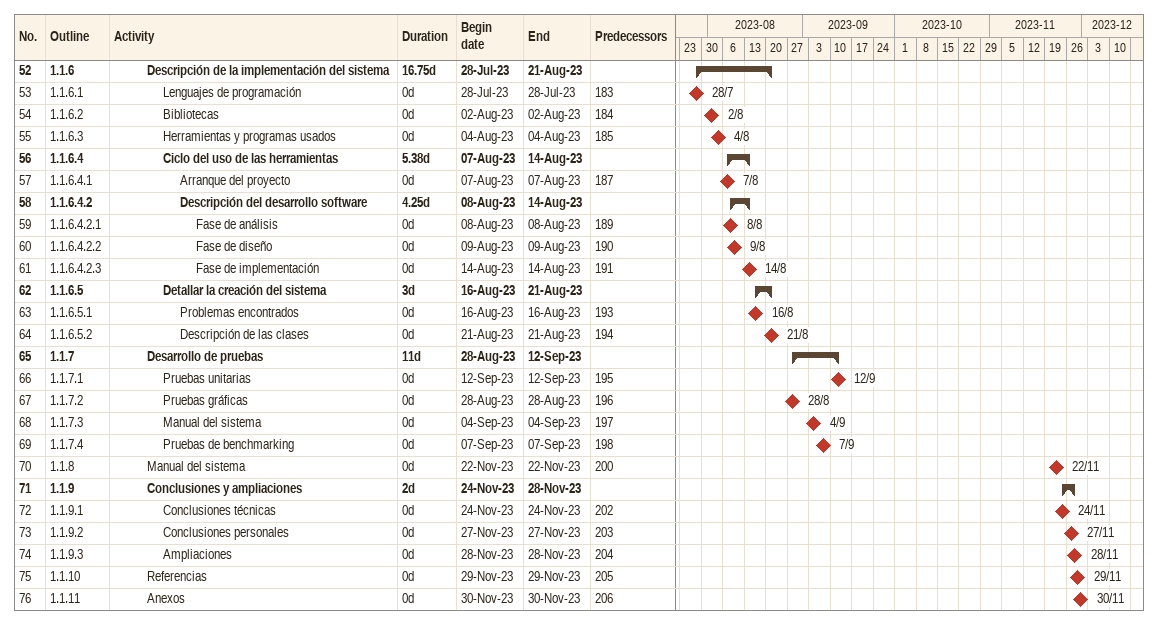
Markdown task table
| ID | WBS | Task | Duration | Start | Finish | Predecessors |
|---|---|---|---|---|---|---|
| 52 | 1.1.6 | **Descripción de la implementación del sistema** | 16.75d | 2023-07-28 | 2023-08-21 |  |
| 53 | 1.1.6.1 | Lenguajes de programación | 0d | 2023-07-28 | 2023-07-28 | 183 |
| 54 | 1.1.6.2 | Bibliotecas | 0d | 2023-08-02 | 2023-08-02 | 184 |
| 55 | 1.1.6.3 | Herramientas y programas usados | 0d | 2023-08-04 | 2023-08-04 | 185 |
| 56 | 1.1.6.4 | **Ciclo del uso de las herramientas** | 5.38d | 2023-08-07 | 2023-08-14 |  |
| 57 | 1.1.6.4.1 | Arranque del proyecto | 0d | 2023-08-07 | 2023-08-07 | 187 |
| 58 | 1.1.6.4.2 | **Descripción del desarrollo software** | 4.25d | 2023-08-08 | 2023-08-14 |  |
| 59 | 1.1.6.4.2.1 | Fase de análisis | 0d | 2023-08-08 | 2023-08-08 | 189 |
| 60 | 1.1.6.4.2.2 | Fase de diseño | 0d | 2023-08-09 | 2023-08-09 | 190 |
| 61 | 1.1.6.4.2.3 | Fase de implementación | 0d | 2023-08-14 | 2023-08-14 | 191 |
| 62 | 1.1.6.5 | **Detallar la creación del sistema** | 3d | 2023-08-16 | 2023-08-21 |  |
| 63 | 1.1.6.5.1 | Problemas encontrados | 0d | 2023-08-16 | 2023-08-16 | 193 |
| 64 | 1.1.6.5.2 | Descripción de las clases | 0d | 2023-08-21 | 2023-08-21 | 194 |
| 65 | 1.1.7 | **Desarrollo de pruebas** | 11d | 2023-08-28 | 2023-09-12 |  |
| 66 | 1.1.7.1 | Pruebas unitarias | 0d | 2023-09-12 | 2023-09-12 | 195 |
| 67 | 1.1.7.2 | Pruebas gráficas | 0d | 2023-08-28 | 2023-08-28 | 196 |
| 68 | 1.1.7.3 | Manual del sistema | 0d | 2023-09-04 | 2023-09-04 | 197 |
| 69 | 1.1.7.4 | Pruebas de benchmarking | 0d | 2023-09-07 | 2023-09-07 | 198 |
| 70 | 1.1.8 | Manual del sistema | 0d | 2023-11-22 | 2023-11-22 | 200 |
| 71 | 1.1.9 | **Conclusiones y ampliaciones** | 2d | 2023-11-24 | 2023-11-28 |  |
| 72 | 1.1.9.1 | Conclusiones técnicas | 0d | 2023-11-24 | 2023-11-24 | 202 |
| 73 | 1.1.9.2 | Conclusiones personales | 0d | 2023-11-27 | 2023-11-27 | 203 |
| 74 | 1.1.9.3 | Ampliaciones | 0d | 2023-11-28 | 2023-11-28 | 204 |
| 75 | 1.1.10 | Referencias | 0d | 2023-11-29 | 2023-11-29 | 205 |
| 76 | 1.1.11 | Anexos | 0d | 2023-11-30 | 2023-11-30 | 206 |
